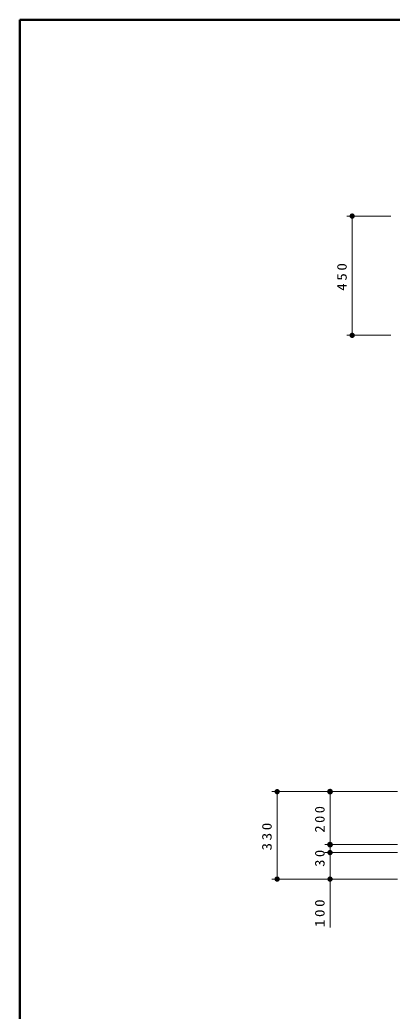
# Model space of a CAD drawing. Units: millimetres on the paper, scale 1:20. Extents: x -724 to 12, y -38 to 257.
# Drawn here: x -365 to -294.6, y 69.9 to 257 of the extents above; entities that cross this region are included whole.
import ezdxf

# ---------------------------------------------------------------- set-up
doc = ezdxf.new("R2010")
doc.units = ezdxf.units.MM
doc.layers.add('LY_1', color=7, linetype='Continuous', lineweight=25)
doc.layers.add('LY_2', color=7, linetype='Continuous', lineweight=13)
doc.styles.add('ＭＳ ゴシック', font='')
doc.styles.get('ＭＳ ゴシック').set_extended_font_data('MS Gothic')

# ---------------------------------------------------------------- blocks, each defined once
blk = doc.blocks.new('filled_dot')
at = {"color": 0, "linetype": 'Continuous', "lineweight": -2, "const_width": 1.25}
blk.add_lwpolyline([(-0.625, 0, 1), (0.625, 0, 1)], format="xyb", close=True, dxfattribs=at)

msp = doc.modelspace()

# ---------------------------------------------------------------- linework, layer by layer
at = {"layer": 'LY_1', "lineweight": 13}
for p, q in [((-294.864, 219.962), (-303.181, 219.962)), ((-302.181, 197.462), (-302.181, 219.962)), ((-294.864, 197.462), (-303.181, 197.462)), ((-293.614, 111.353), (-317.364, 111.353)), ((-316.364, 94.853), (-316.364, 111.353)), ((-306.364, 101.353), (-306.364, 111.353)), ((-293.614, 101.353), (-307.364, 101.353)), ((-306.364, 97.057), (-306.364, 101.353)), ((-293.614, 99.853), (-307.364, 99.853)), ((-306.364, 85.723), (-306.364, 99.853)), ((-293.614, 94.853), (-317.364, 94.853))]:
    msp.add_line(p, q, dxfattribs=at)
at = {"layer": 'LY_2', "lineweight": 50}
for p, q in [((0, 257), (-365, 257)), ((-365, 257), (-365, 0))]:
    msp.add_line(p, q, dxfattribs=at)

# ---------------------------------------------------------------- block references
at = {"layer": 'LY_1', "lineweight": 13}
for p, xscale, yscale, rotation in [((-302.181, 219.962), 0.4, 0.4, 270), ((-302.181, 197.462), 0.4, 0.4, 90), ((-316.364, 111.353), 0.4, 0.4, 270), ((-306.364, 111.353), 0.431, 0.431, 270), ((-306.364, 101.353), 0.431, 0.431, 270), ((-306.364, 99.853), 0.4, 0.4, 270), ((-316.364, 94.853), 0.4, 0.4, 90), ((-306.364, 94.853), 0.4, 0.4, 90)]:
    msp.add_blockref('filled_dot', p, dxfattribs=dict(at, xscale=xscale, yscale=yscale, rotation=rotation))

# ---------------------------------------------------------------- texts
at = {"layer": 'LY_1', "char_height": 1.833, "attachment_point": 8, "rotation": 90, "style": 'ＭＳ ゴシック'}
for s, insert in [('\\T1.33;\\W1.15;450', (-303.181, 208.712)), ('\\T1.33;\\W1.1;200', (-307.364, 106.353)), ('\\T1.33;\\W1.15;330', (-317.364, 103.103)), ('\\T1.34;\\W1.1;30', (-307.364, 99.005)), ('\\T1.33;\\W1.15;100', (-307.364, 88.639))]:
    msp.add_mtext(s, dxfattribs=dict(at, insert=insert))

doc.saveas('drawing.dxf')
